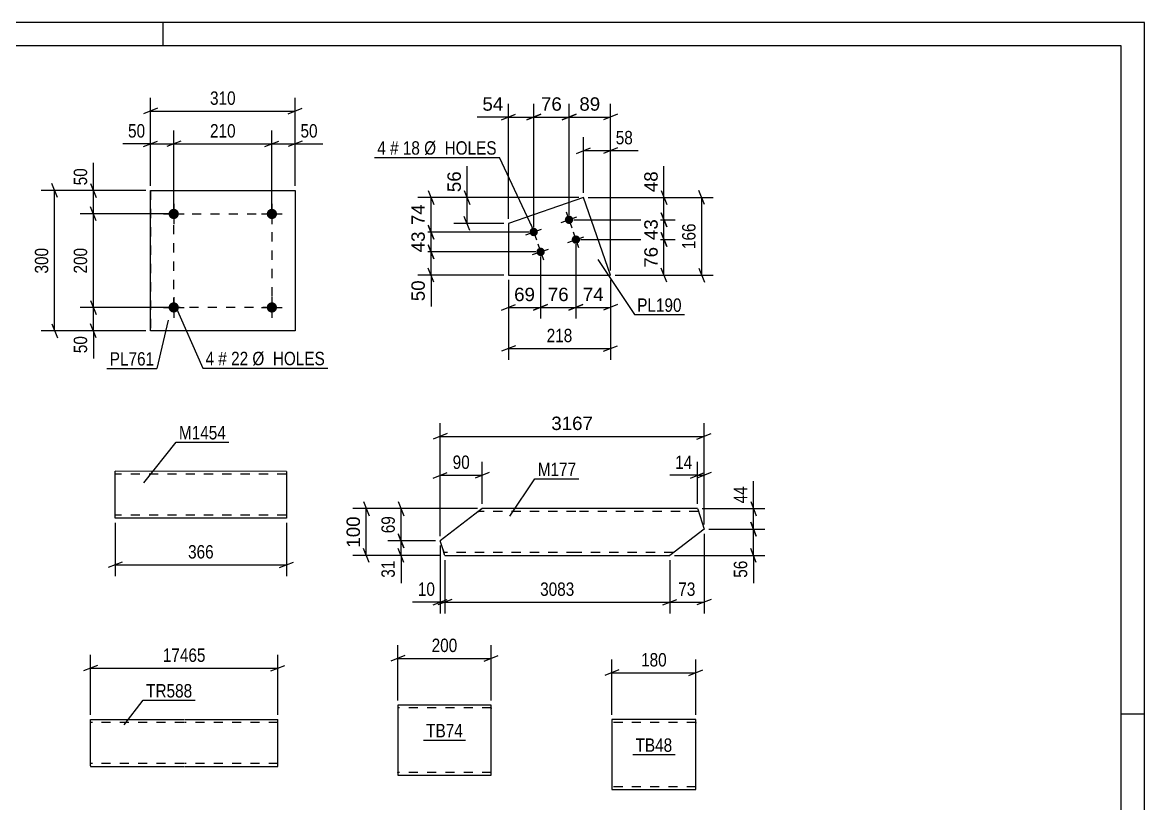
# Model space of a CAD drawing. Header units: millimetres. Extents: x 0 to 420, y 0 to 297.
# Drawn here: x 179.9 to 420, y 129.9 to 297 of the extents above; entities that cross this region are included whole.
import ezdxf

# ---------------------------------------------------------------- set-up
doc = ezdxf.new("R2010")
doc.units = ezdxf.units.MM
doc.linetypes.add('DXK_LINE_DOT2', pattern=[3.9198, 1.9599, -1.9599])
doc.styles.add('Arial', font='ARIAL.TTF', dxfattribs={"height": 0.2})
doc.styles.add('Arial Narrow', font='ARIALN.TTF', dxfattribs={"height": 0.2})

# ---------------------------------------------------------------- blocks, each defined once
blk = doc.blocks.new('Unknown-203761115-1115')
at = {"color": 5, "linetype": 'Continuous'}
for p, q in [((420, 297), (0, 297)), ((210, 292), (210, 297)), ((420, 0), (420, 297)), ((415, 292), (5, 292)), ((415, 5), (415, 292)), ((420, 149), (415, 149))]:
    blk.add_line(p, q, dxfattribs=at)
blk = doc.blocks.new('Part-203761115-2182 - 2166')
at = {"color": 2, "linetype": 'Continuous'}
for p, q in [((207.29, 231.03), (207.29, 261.03)), ((207.29, 261.03), (207.29, 261.03)), ((207.29, 261.03), (238.29, 261.03)), ((238.29, 261.03), (238.29, 231.03)), ((207.29, 231.03), (207.29, 231.03)), ((238.29, 231.03), (207.29, 231.03))]:
    blk.add_line(p, q, dxfattribs=at)
at = {"color": 7, "linetype": 'DXK_LINE_DOT2'}
for p, q in [((207.29, 261.03), (207.29, 231.03)), ((238.29, 261.03), (238.29, 261.03)), ((238.29, 261.03), (238.29, 231.03)), ((238.29, 231.03), (238.29, 231.03))]:
    blk.add_line(p, q, dxfattribs=at)
blk = doc.blocks.new('Bolt-203761115-2215 - 2166')
at = {"linetype": 'Continuous'}
for points in [[(213.39, 236.03), (213.36, 235.81), (213.29, 235.59), (213.18, 235.39), (213.02, 235.22), (212.84, 235.08), (212.63, 234.99), (212.4, 234.94), (212.17, 234.94), (211.95, 234.99), (211.74, 235.08), (211.55, 235.22), (211.4, 235.39), (211.28, 235.59), (211.21, 235.81), (211.19, 236.03), (211.21, 236.26), (211.28, 236.48), (211.4, 236.68), (211.55, 236.85), (211.74, 236.99), (211.95, 237.08), (212.17, 237.13), (212.4, 237.13), (212.63, 237.08), (212.84, 236.99), (213.02, 236.85), (213.18, 236.68), (213.29, 236.48), (213.36, 236.26)], [(234.39, 236.03), (234.36, 235.81), (234.29, 235.59), (234.18, 235.39), (234.02, 235.22), (233.84, 235.08), (233.63, 234.99), (233.4, 234.94), (233.17, 234.94), (232.95, 234.99), (232.74, 235.08), (232.55, 235.22), (232.4, 235.39), (232.28, 235.59), (232.21, 235.81), (232.19, 236.03), (232.21, 236.26), (232.28, 236.48), (232.4, 236.68), (232.55, 236.85), (232.74, 236.99), (232.95, 237.08), (233.17, 237.13), (233.4, 237.13), (233.63, 237.08), (233.84, 236.99), (234.02, 236.85), (234.18, 236.68), (234.29, 236.48), (234.36, 236.26)]]:
    blk.add_hatch(color=1, dxfattribs=at).paths.add_polyline_path(points)
at = {"color": 1, "linetype": 'Continuous'}
for p, q in [((212.29, 238.23), (212.29, 233.83)), ((233.29, 238.23), (233.29, 233.83)), ((210.09, 236.03), (214.49, 236.03)), ((231.09, 236.03), (235.49, 236.03))]:
    blk.add_line(p, q, dxfattribs=at)
blk = doc.blocks.new('Bolt-203761115-2220 - 2166')
at = {"linetype": 'Continuous'}
for points in [[(213.39, 256.03), (213.36, 255.81), (213.29, 255.59), (213.18, 255.39), (213.02, 255.22), (212.84, 255.08), (212.63, 254.99), (212.4, 254.94), (212.17, 254.94), (211.95, 254.99), (211.74, 255.08), (211.55, 255.22), (211.4, 255.39), (211.28, 255.59), (211.21, 255.81), (211.19, 256.03), (211.21, 256.26), (211.28, 256.48), (211.4, 256.68), (211.55, 256.85), (211.74, 256.99), (211.95, 257.08), (212.17, 257.13), (212.4, 257.13), (212.63, 257.08), (212.84, 256.99), (213.02, 256.85), (213.18, 256.68), (213.29, 256.48), (213.36, 256.26)], [(234.39, 256.03), (234.36, 255.81), (234.29, 255.59), (234.18, 255.39), (234.02, 255.22), (233.84, 255.08), (233.63, 254.99), (233.4, 254.94), (233.17, 254.94), (232.95, 254.99), (232.74, 255.08), (232.55, 255.22), (232.4, 255.39), (232.28, 255.59), (232.21, 255.81), (232.19, 256.03), (232.21, 256.26), (232.28, 256.48), (232.4, 256.68), (232.55, 256.85), (232.74, 256.99), (232.95, 257.08), (233.17, 257.13), (233.4, 257.13), (233.63, 257.08), (233.84, 256.99), (234.02, 256.85), (234.18, 256.68), (234.29, 256.48), (234.36, 256.26)]]:
    blk.add_hatch(color=1, dxfattribs=at).paths.add_polyline_path(points)
at = {"color": 1, "linetype": 'Continuous'}
for p, q in [((212.29, 258.23), (212.29, 253.83)), ((233.29, 258.23), (233.29, 253.83)), ((210.09, 256.03), (214.49, 256.03)), ((231.09, 256.03), (235.49, 256.03))]:
    blk.add_line(p, q, dxfattribs=at)
blk = doc.blocks.new('Part-203761115-2621 - 2607')
at = {"color": 2, "linetype": 'Continuous'}
for p, q in [((280.21, 150.97), (260.21, 150.97)), ((260.21, 150.97), (260.21, 136.06)), ((280.21, 137.17), (280.21, 150.97)), ((280.21, 135.97), (280.21, 137.17)), ((260.21, 136.06), (260.21, 135.97)), ((260.21, 135.97), (280.21, 135.97))]:
    blk.add_line(p, q, dxfattribs=at)
at = {"color": 7, "linetype": 'DXK_LINE_DOT2'}
for p, q in [((280.21, 150.37), (260.21, 150.37)), ((280.21, 150.32), (280.21, 150.37)), ((280.21, 150.37), (280.21, 150.32)), ((280.21, 150.23), (280.21, 150.32)), ((280.21, 150.32), (280.21, 150.23)), ((280.21, 136.61), (280.21, 136.94)), ((260.21, 136.57), (260.21, 136.61)), ((280.21, 136.57), (260.21, 136.57)), ((280.21, 136.57), (280.21, 136.61))]:
    blk.add_line(p, q, dxfattribs=at)
blk = doc.blocks.new('Part-203761115-2790 - 2775')
at = {"color": 2, "linetype": 'Continuous'}
for p, q in [((324.02, 147.88), (306.02, 147.88)), ((306.02, 147.88), (306.02, 132.97)), ((324.02, 134.08), (324.02, 147.88)), ((306.02, 132.97), (306.02, 132.88)), ((306.02, 132.88), (324.02, 132.88)), ((324.02, 132.88), (324.02, 134.08))]:
    blk.add_line(p, q, dxfattribs=at)
at = {"color": 7, "linetype": 'DXK_LINE_DOT2'}
for p, q in [((324.02, 147.28), (306.02, 147.28)), ((324.02, 147.23), (324.02, 147.28)), ((324.02, 147.28), (324.02, 147.23)), ((324.02, 147.14), (324.02, 147.23)), ((324.02, 147.23), (324.02, 147.14)), ((306.02, 133.48), (306.02, 133.52)), ((324.02, 133.48), (306.02, 133.48)), ((324.02, 133.52), (324.02, 133.85)), ((324.02, 133.48), (324.02, 133.52))]:
    blk.add_line(p, q, dxfattribs=at)
blk = doc.blocks.new('Part-203761115-2591 - 2575')
at = {"color": 2, "linetype": 'Continuous'}
for p, q in [((199.78, 190.98), (199.79, 200.98)), ((236.4, 200.97), (199.79, 200.98)), ((236.4, 200.97), (236.4, 190.97)), ((236.4, 190.97), (199.78, 190.98))]:
    blk.add_line(p, q, dxfattribs=at)
at = {"color": 7, "linetype": 'DXK_LINE_DOT2'}
for p, q in [((236.4, 200.37), (199.78, 200.38)), ((199.78, 191.62), (199.78, 191.72)), ((199.78, 191.62), (199.78, 191.72)), ((199.78, 191.58), (199.78, 191.62)), ((199.78, 191.58), (199.78, 191.62)), ((236.4, 191.57), (199.78, 191.58)), ((236.4, 191.57), (236.4, 191.61))]:
    blk.add_line(p, q, dxfattribs=at)
blk = doc.blocks.new('Part-203761115-2405 - 2386')
at = {"color": 2, "linetype": 'Continuous'}
for p, q in [((194.47, 137.96), (194.47, 147.87)), ((194.47, 147.87), (214.47, 147.87)), ((214.57, 147.87), (234.57, 147.87)), ((234.57, 137.87), (234.57, 147.87)), ((194.47, 137.96), (194.47, 137.87)), ((194.47, 137.87), (214.47, 137.87)), ((214.57, 137.87), (234.57, 137.87))]:
    blk.add_line(p, q, dxfattribs=at)
at = {"color": 7, "linetype": 'DXK_LINE_DOT2'}
for p, q in [((214.47, 147.27), (194.47, 147.27)), ((234.57, 147.27), (214.57, 147.27)), ((194.47, 138.47), (194.47, 138.51)), ((214.47, 138.47), (194.47, 138.47)), ((234.57, 138.47), (214.57, 138.47)), ((234.57, 138.47), (234.57, 138.51))]:
    blk.add_line(p, q, dxfattribs=at)
blk = doc.blocks.new('Bolt-203761115-1253 - 1202')
at = {"linetype": 'Continuous'}
for points in [[(297.71, 255.09, -1), (296.01, 254.5, -1)], [(290.15, 252.47, -1), (288.45, 251.88, -1)], [(299.18, 250.84, -1), (297.48, 250.25, -1)], [(291.63, 248.22, -1), (289.93, 247.63, -1)]]:
    blk.add_hatch(color=1, dxfattribs=at).paths.add_polyline_path(points)
at = {"color": 1, "linetype": 'Continuous'}
for p, q in [((295.16, 254.21), (298.56, 255.39)), ((296.27, 256.5), (297.45, 253.09)), ((287.6, 251.58), (291, 252.76)), ((288.71, 253.87), (289.89, 250.47)), ((297.74, 252.24), (298.92, 248.84)), ((296.63, 249.95), (300.03, 251.13)), ((289.08, 247.33), (292.48, 248.51)), ((290.19, 249.62), (291.37, 246.22))]:
    blk.add_line(p, q, dxfattribs=at)
blk = doc.blocks.new('Part-203761115-1220 - 1202')
at = {"color": 2, "linetype": 'Continuous'}
for p, q in [((299.96, 259.58), (283.9, 254.01)), ((305.73, 242.94), (299.96, 259.58)), ((283.9, 254.01), (283.9, 242.94)), ((283.9, 242.94), (305.73, 242.94))]:
    blk.add_line(p, q, dxfattribs=at)
blk = doc.blocks.new('Part-203761115-3540 - 3524')
at = {"color": 2, "linetype": 'Continuous'}
for p, q in [((278.3, 192.99), (276.72, 191.79)), ((298.3, 192.99), (278.3, 192.99)), ((324.37, 192.99), (298.4, 192.99)), ((324.37, 192.99), (324.39, 192.9)), ((324.39, 192.9), (325.74, 188.59)), ((276.72, 191.79), (269.3, 186.13)), ((325.74, 188.59), (318.4, 182.99)), ((269.91, 184.19), (269.3, 186.13)), ((270.25, 183.08), (269.91, 184.19)), ((270.28, 182.99), (270.25, 183.08)), ((270.28, 182.99), (298.3, 182.99)), ((298.4, 182.99), (318.4, 182.99))]:
    blk.add_line(p, q, dxfattribs=at)
at = {"color": 7, "linetype": 'DXK_LINE_DOT2'}
for p, q in [((278.3, 192.99), (277.32, 192.25)), ((298.3, 192.39), (277.51, 192.39)), ((324.55, 192.39), (298.4, 192.39)), ((269.91, 184.19), (270.17, 183.34)), ((298.3, 183.59), (270.09, 183.59)), ((319.18, 183.59), (298.4, 183.59))]:
    blk.add_line(p, q, dxfattribs=at)
blk = doc.blocks.new('Rectangle-203761115-2329 - 2166')
at = {"color": 1, "linetype": 'DXK_LINE_DOT2'}
blk.add_lwpolyline([(212.29, 256.03), (233.29, 256.03), (233.29, 236.03), (212.29, 236.03), (212.29, 256.03)], close=True, dxfattribs=at)
blk = doc.blocks.new('StraightDimension-203761115-2222 - 2166')
at = {"color": 7, "linetype": 'Continuous'}
for p, q in [((208.79, 278.63), (205.79, 277.43)), ((207.29, 262.03), (207.29, 280.88)), ((236.79, 277.43), (239.79, 278.63)), ((238.29, 262.03), (238.29, 280.88)), ((207.29, 278.03), (238.29, 278.03))]:
    blk.add_line(p, q, dxfattribs=at)
at = {"color": 0}
blk.add_wipeout([(226.13, 278.78), (226.13, 282.98), (219.45, 282.98), (219.45, 278.78)], dxfattribs=at)
at = {"color": 3, "style": 'Arial Narrow'}
blk.add_text('310', height=2.863, dxfattribs=at).set_placement((220.05, 279.38))
blk = doc.blocks.new('StraightDimension-203761115-2246 - 2166')
at = {"color": 7, "linetype": 'Continuous'}
for p, q in [((212.29, 257.03), (212.29, 273.88)), ((233.29, 257.03), (233.29, 273.88)), ((213.79, 271.63), (210.79, 270.43)), ((231.79, 270.43), (234.79, 271.63)), ((212.29, 271.03), (233.29, 271.03))]:
    blk.add_line(p, q, dxfattribs=at)
at = {"color": 0}
blk.add_wipeout([(226.13, 271.78), (226.13, 275.98), (219.45, 275.98), (219.45, 271.78)], dxfattribs=at)
at = {"color": 3, "style": 'Arial Narrow'}
blk.add_text('210', height=2.863, dxfattribs=at).set_placement((220.05, 272.38))
blk = doc.blocks.new('StraightDimension-203761115-2233 - 2166')
at = {"color": 7, "linetype": 'Continuous'}
for p, q in [((207.29, 262.03), (207.29, 273.88)), ((212.29, 257.03), (212.29, 273.88)), ((205.79, 270.43), (208.79, 271.63)), ((213.79, 271.63), (210.79, 270.43)), ((207.29, 271.03), (212.29, 271.03))]:
    blk.add_line(p, q, dxfattribs=at)
at = {"color": 0}
blk.add_wipeout([(206.76, 271.78), (206.76, 275.98), (201.91, 275.98), (201.91, 271.78)], dxfattribs=at)
at = {"color": 7, "linetype": 'Continuous'}
blk.add_line((207.29, 271.03), (201.38, 271.03), dxfattribs=at)
blk.add_line((207.29, 271.03), (201.38, 271.03), dxfattribs=at)
at = {"color": 3, "style": 'Arial Narrow'}
blk.add_text('50', height=2.863, dxfattribs=at).set_placement((202.51, 272.38))
blk = doc.blocks.new('StraightDimension-203761115-2262 - 2166')
at = {"color": 7, "linetype": 'Continuous'}
for p, q in [((233.29, 257.03), (233.29, 273.88)), ((238.29, 262.03), (238.29, 273.88)), ((231.79, 270.43), (234.79, 271.63)), ((239.79, 271.63), (236.79, 270.43)), ((233.29, 271.03), (238.29, 271.03))]:
    blk.add_line(p, q, dxfattribs=at)
at = {"color": 0}
blk.add_wipeout([(243.67, 271.78), (243.67, 275.98), (238.81, 275.98), (238.81, 271.78)], dxfattribs=at)
at = {"color": 7, "linetype": 'Continuous'}
blk.add_line((238.29, 271.03), (244.2, 271.03), dxfattribs=at)
blk.add_line((238.29, 271.03), (244.2, 271.03), dxfattribs=at)
at = {"color": 3, "style": 'Arial Narrow'}
blk.add_text('50', height=2.863, dxfattribs=at).set_placement((239.41, 272.38))
blk = doc.blocks.new('StraightDimension-203761115-2276 - 2166')
at = {"color": 7, "linetype": 'Continuous'}
for p, q in [((187.39, 259.53), (186.19, 262.53)), ((206.29, 261.03), (183.94, 261.03)), ((186.79, 231.03), (186.79, 261.03)), ((206.29, 231.03), (183.94, 231.03)), ((186.19, 232.53), (187.39, 229.53))]:
    blk.add_line(p, q, dxfattribs=at)
at = {"color": 0}
blk.add_wipeout([(186.04, 249.37), (181.84, 249.37), (181.84, 242.69), (186.04, 242.69)], dxfattribs=at)
at = {"color": 3, "style": 'Arial Narrow'}
blk.add_text('300', height=2.863, rotation=90.0002, dxfattribs=at).set_placement((185.44, 243.29))
blk = doc.blocks.new('StraightDimension-203761115-2287 - 2166')
at = {"color": 7, "linetype": 'Continuous'}
for p, q in [((194.5, 262.53), (195.7, 259.53)), ((206.29, 261.03), (192.25, 261.03)), ((195.1, 256.03), (195.1, 261.03)), ((195.7, 254.53), (194.5, 257.53)), ((211.29, 256.03), (192.25, 256.03))]:
    blk.add_line(p, q, dxfattribs=at)
at = {"color": 0}
blk.add_wipeout([(194.35, 266.41), (190.15, 266.41), (190.15, 261.56), (194.35, 261.56)], dxfattribs=at)
at = {"color": 7, "linetype": 'Continuous'}
blk.add_line((195.1, 261.03), (195.1, 266.94), dxfattribs=at)
blk.add_line((195.1, 261.03), (195.1, 266.94), dxfattribs=at)
at = {"color": 3, "style": 'Arial Narrow'}
blk.add_text('50', height=2.863, rotation=90.0002, dxfattribs=at).set_placement((193.75, 262.16))
blk = doc.blocks.new('StraightDimension-203761115-2300 - 2166')
at = {"color": 7, "linetype": 'Continuous'}
for p, q in [((195.7, 254.53), (194.5, 257.53)), ((211.29, 256.03), (192.25, 256.03)), ((195.1, 236.03), (195.1, 256.03)), ((211.29, 236.03), (192.25, 236.03)), ((194.5, 237.53), (195.7, 234.53))]:
    blk.add_line(p, q, dxfattribs=at)
at = {"color": 0}
blk.add_wipeout([(194.35, 249.38), (190.15, 249.38), (190.15, 242.69), (194.35, 242.69)], dxfattribs=at)
at = {"color": 3, "style": 'Arial Narrow'}
blk.add_text('200', height=2.863, rotation=90.0002, dxfattribs=at).set_placement((193.75, 243.29))
blk = doc.blocks.new('StraightDimension-203761115-2316 - 2166')
at = {"color": 7, "linetype": 'Continuous'}
for p, q in [((211.29, 236.03), (192.25, 236.03)), ((194.5, 237.53), (195.7, 234.53)), ((195.1, 231.03), (195.1, 236.03)), ((206.29, 231.03), (192.25, 231.03)), ((195.7, 229.53), (194.5, 232.53))]:
    blk.add_line(p, q, dxfattribs=at)
at = {"color": 0}
blk.add_wipeout([(194.35, 230.51), (190.15, 230.51), (190.15, 225.65), (194.35, 225.65)], dxfattribs=at)
at = {"color": 7, "linetype": 'Continuous'}
blk.add_line((195.1, 231.03), (195.1, 225.13), dxfattribs=at)
blk.add_line((195.1, 231.03), (195.1, 225.13), dxfattribs=at)
at = {"color": 3, "style": 'Arial Narrow'}
blk.add_text('50', height=2.863, rotation=90.0002, dxfattribs=at).set_placement((193.75, 226.25))
blk = doc.blocks.new('StraightDimension-203761115-2624 - 2607')
at = {"color": 7, "linetype": 'Continuous'}
for p, q in [((260.21, 151.97), (260.21, 163.82)), ((280.21, 151.97), (280.21, 163.82)), ((261.71, 161.57), (258.71, 160.37)), ((260.21, 160.97), (280.21, 160.97)), ((278.71, 160.37), (281.71, 161.57))]:
    blk.add_line(p, q, dxfattribs=at)
at = {"color": 0}
blk.add_wipeout([(273.56, 161.72), (273.56, 165.92), (266.87, 165.92), (266.87, 161.72)], dxfattribs=at)
at = {"color": 3, "style": 'Arial Narrow'}
blk.add_text('200', height=2.863, dxfattribs=at).set_placement((267.47, 162.32))
blk = doc.blocks.new('StraightDimension-203761115-2792 - 2775')
at = {"color": 7, "linetype": 'Continuous'}
for p, q in [((307.52, 158.48), (304.52, 157.28)), ((306.02, 148.88), (306.02, 160.73)), ((322.52, 157.28), (325.52, 158.48)), ((324.02, 148.88), (324.02, 160.73)), ((306.02, 157.88), (324.02, 157.88))]:
    blk.add_line(p, q, dxfattribs=at)
at = {"color": 0}
blk.add_wipeout([(318.36, 158.63), (318.36, 162.83), (311.68, 162.83), (311.68, 158.63)], dxfattribs=at)
at = {"color": 3, "style": 'Arial Narrow'}
blk.add_text('180', height=2.863, dxfattribs=at).set_placement((312.28, 159.23))
blk = doc.blocks.new('StraightDimension-203761115-2593 - 2575')
at = {"color": 7, "linetype": 'Continuous'}
for p, q in [((199.78, 189.98), (199.78, 178.58)), ((236.4, 189.97), (236.4, 178.58)), ((201.28, 181.58), (198.28, 180.38)), ((199.78, 180.98), (236.4, 180.98)), ((234.9, 180.38), (237.9, 181.58))]:
    blk.add_line(p, q, dxfattribs=at)
at = {"color": 0}
blk.add_wipeout([(221.43, 181.73), (221.43, 185.93), (214.75, 185.93), (214.75, 181.73)], dxfattribs=at)
at = {"color": 3, "style": 'Arial Narrow'}
blk.add_text('366', height=2.863, dxfattribs=at).set_placement((215.35, 182.33))
blk = doc.blocks.new('StraightDimension-203761115-2411 - 2386')
at = {"color": 7, "linetype": 'Continuous'}
for p, q in [((194.47, 148.87), (194.47, 161.72)), ((234.57, 148.87), (234.57, 161.72)), ((195.97, 159.47), (192.97, 158.27)), ((194.47, 158.87), (234.57, 158.87)), ((233.07, 158.27), (236.07, 159.47))]:
    blk.add_line(p, q, dxfattribs=at)
at = {"color": 0}
blk.add_wipeout([(219.69, 159.62), (219.69, 163.82), (209.35, 163.82), (209.35, 159.62)], dxfattribs=at)
at = {"color": 3, "style": 'Arial Narrow'}
blk.add_text('17465', height=2.863, dxfattribs=at).set_placement((209.95, 160.22))
blk = doc.blocks.new('StraightDimension-203761115-1334 - 1202')
at = {"color": 7, "linetype": 'Continuous'}
for p, q in [((289.3, 253.17), (289.3, 279.62)), ((296.86, 255.8), (296.86, 279.62)), ((287.8, 276.17), (290.8, 277.37)), ((289.3, 276.77), (296.86, 276.77)), ((298.36, 277.37), (295.36, 276.17))]:
    blk.add_line(p, q, dxfattribs=at)
at = {"color": 0}
blk.add_wipeout([(295.9, 277.52), (295.9, 281.72), (290.26, 281.72), (290.26, 277.52)], dxfattribs=at)
at = {"color": 3, "style": 'Arial'}
blk.add_text('76', height=2.865, dxfattribs=at).set_placement((290.86, 278.12))
blk = doc.blocks.new('StraightDimension-203761115-1277 - 1202')
at = {"color": 7, "linetype": 'Continuous'}
for p, q in [((298.96, 259.58), (272.21, 259.58)), ((274.46, 261.08), (275.66, 258.08)), ((275.06, 254.01), (275.06, 259.58)), ((275.66, 252.51), (274.46, 255.51)), ((282.9, 254.01), (272.21, 254.01))]:
    blk.add_line(p, q, dxfattribs=at)
at = {"color": 0}
blk.add_wipeout([(274.31, 265.75), (270.11, 265.75), (270.11, 260.1), (274.31, 260.1)], dxfattribs=at)
at = {"color": 7, "linetype": 'Continuous'}
blk.add_line((275.06, 259.58), (275.06, 266.27), dxfattribs=at)
blk.add_line((275.06, 259.58), (275.06, 266.27), dxfattribs=at)
at = {"color": 3, "style": 'Arial'}
blk.add_text('56', height=2.865, rotation=90.0002, dxfattribs=at).set_placement((273.71, 260.7))
blk = doc.blocks.new('StraightDimension-203761115-1288 - 1202')
at = {"color": 7, "linetype": 'Continuous'}
for p, q in [((300.96, 259.58), (327.67, 259.58)), ((325.87, 258.08), (324.67, 261.08)), ((325.27, 242.94), (325.27, 259.58)), ((306.73, 242.94), (327.67, 242.94)), ((324.67, 244.44), (325.87, 241.44))]:
    blk.add_line(p, q, dxfattribs=at)
at = {"color": 0}
blk.add_wipeout([(324.52, 254.6), (320.32, 254.6), (320.32, 247.92), (324.52, 247.92)], dxfattribs=at)
at = {"color": 3, "style": 'Arial Narrow'}
blk.add_text('166', height=2.863, rotation=90.0002, dxfattribs=at).set_placement((323.92, 248.52))
blk = doc.blocks.new('StraightDimension-203761115-1392 - 1202')
at = {"color": 7, "linetype": 'Continuous'}
for p, q in [((299.33, 250.54), (319.58, 250.54)), ((316.58, 252.04), (317.78, 249.04)), ((317.18, 242.94), (317.18, 250.54)), ((306.73, 242.94), (319.58, 242.94)), ((317.78, 241.44), (316.58, 244.44))]:
    blk.add_line(p, q, dxfattribs=at)
at = {"color": 0}
blk.add_wipeout([(316.43, 249.57), (312.23, 249.57), (312.23, 243.92), (316.43, 243.92)], dxfattribs=at)
at = {"color": 3, "style": 'Arial'}
blk.add_text('76', height=2.865, rotation=90.0002, dxfattribs=at).set_placement((315.83, 244.52))
blk = doc.blocks.new('StraightDimension-203761115-1272 - 1202')
at = {"color": 7, "linetype": 'Continuous'}
for p, q in [((283.9, 241.94), (283.9, 224.85)), ((305.73, 241.94), (305.73, 224.85)), ((285.4, 227.85), (282.4, 226.65)), ((283.9, 227.25), (305.73, 227.25)), ((304.23, 226.65), (307.23, 227.85))]:
    blk.add_line(p, q, dxfattribs=at)
at = {"color": 0}
blk.add_wipeout([(298.16, 228), (298.16, 232.2), (291.48, 232.2), (291.48, 228)], dxfattribs=at)
at = {"color": 3, "style": 'Arial Narrow'}
blk.add_text('218', height=2.863, dxfattribs=at).set_placement((292.08, 228.6))
blk = doc.blocks.new('StraightDimension-203761115-1256 - 1202')
at = {"color": 7, "linetype": 'Continuous'}
for p, q in [((299.96, 260.58), (299.96, 272.43)), ((305.73, 243.94), (305.73, 272.43)), ((298.46, 268.98), (301.46, 270.18)), ((299.96, 269.58), (305.73, 269.58)), ((307.23, 270.18), (304.23, 268.98))]:
    blk.add_line(p, q, dxfattribs=at)
at = {"color": 0}
blk.add_wipeout([(311.12, 270.33), (311.12, 274.53), (306.26, 274.53), (306.26, 270.33)], dxfattribs=at)
at = {"color": 7, "linetype": 'Continuous'}
blk.add_line((305.73, 269.58), (311.64, 269.58), dxfattribs=at)
blk.add_line((305.73, 269.58), (311.64, 269.58), dxfattribs=at)
at = {"color": 3, "style": 'Arial Narrow'}
blk.add_text('58', height=2.863, dxfattribs=at).set_placement((306.86, 270.93))
blk = doc.blocks.new('StraightDimension-203761115-1295 - 1202')
at = {"color": 7, "linetype": 'Continuous'}
for p, q in [((298.96, 259.58), (264.5, 259.58)), ((266.75, 261.08), (267.95, 258.08)), ((267.35, 252.17), (267.35, 259.58)), ((288.3, 252.17), (264.5, 252.17)), ((267.95, 250.67), (266.75, 253.67))]:
    blk.add_line(p, q, dxfattribs=at)
at = {"color": 0}
blk.add_wipeout([(266.6, 258.7), (262.4, 258.7), (262.4, 253.05), (266.6, 253.05)], dxfattribs=at)
at = {"color": 3, "style": 'Arial'}
blk.add_text('74', height=2.865, rotation=90.0002, dxfattribs=at).set_placement((266, 253.65))
blk = doc.blocks.new('StraightDimension-203761115-1309 - 1202')
at = {"color": 7, "linetype": 'Continuous'}
for p, q in [((289.78, 247.92), (264.5, 247.92)), ((266.75, 249.42), (267.95, 246.42)), ((267.35, 242.94), (267.35, 247.92)), ((282.9, 242.94), (264.5, 242.94)), ((267.95, 241.44), (266.75, 244.44))]:
    blk.add_line(p, q, dxfattribs=at)
at = {"color": 0}
blk.add_wipeout([(266.6, 242.42), (262.4, 242.42), (262.4, 236.77), (266.6, 236.77)], dxfattribs=at)
at = {"color": 7, "linetype": 'Continuous'}
blk.add_line((267.35, 242.94), (267.35, 236.24), dxfattribs=at)
blk.add_line((267.35, 242.94), (267.35, 236.24), dxfattribs=at)
at = {"color": 3, "style": 'Arial'}
blk.add_text('50', height=2.865, rotation=90.0002, dxfattribs=at).set_placement((266, 237.37))
blk = doc.blocks.new('StraightDimension-203761115-1316 - 1202')
at = {"color": 7, "linetype": 'Continuous'}
for p, q in [((288.3, 252.17), (264.5, 252.17)), ((266.75, 253.67), (267.95, 250.67)), ((267.35, 247.92), (267.35, 252.17)), ((289.78, 247.92), (264.5, 247.92)), ((267.95, 246.42), (266.75, 249.42))]:
    blk.add_line(p, q, dxfattribs=at)
at = {"color": 0}
blk.add_wipeout([(266.6, 252.87), (262.4, 252.87), (262.4, 247.22), (266.6, 247.22)], dxfattribs=at)
at = {"color": 3, "style": 'Arial'}
blk.add_text('43', height=2.865, rotation=90.0002, dxfattribs=at).set_placement((266, 247.82))
blk = doc.blocks.new('StraightDimension-203761115-1325 - 1202')
at = {"color": 7, "linetype": 'Continuous'}
for p, q in [((296.86, 255.8), (296.86, 279.62)), ((305.73, 243.94), (305.73, 279.62)), ((295.36, 276.17), (298.36, 277.37)), ((296.86, 276.77), (305.73, 276.77)), ((307.23, 277.37), (304.23, 276.17))]:
    blk.add_line(p, q, dxfattribs=at)
at = {"color": 0}
blk.add_wipeout([(304.12, 277.52), (304.12, 281.72), (298.47, 281.72), (298.47, 277.52)], dxfattribs=at)
at = {"color": 3, "style": 'Arial'}
blk.add_text('89', height=2.865, dxfattribs=at).set_placement((299.07, 278.12))
blk = doc.blocks.new('StraightDimension-203761115-1344 - 1202')
at = {"color": 7, "linetype": 'Continuous'}
for p, q in [((283.9, 255.01), (283.9, 279.62)), ((289.3, 253.17), (289.3, 279.62)), ((282.4, 276.17), (285.4, 277.37)), ((283.9, 276.77), (289.3, 276.77)), ((290.8, 277.37), (287.8, 276.17))]:
    blk.add_line(p, q, dxfattribs=at)
at = {"color": 0}
blk.add_wipeout([(283.38, 277.52), (283.38, 281.72), (277.73, 281.72), (277.73, 277.52)], dxfattribs=at)
at = {"color": 7, "linetype": 'Continuous'}
blk.add_line((283.9, 276.77), (277.21, 276.77), dxfattribs=at)
blk.add_line((283.9, 276.77), (277.21, 276.77), dxfattribs=at)
at = {"color": 3, "style": 'Arial'}
blk.add_text('54', height=2.865, dxfattribs=at).set_placement((278.33, 278.12))
blk = doc.blocks.new('StraightDimension-203761115-1355 - 1202')
at = {"color": 7, "linetype": 'Continuous'}
for p, q in [((298.33, 249.54), (298.33, 233.64)), ((305.73, 241.94), (305.73, 233.64)), ((296.83, 235.44), (299.83, 236.64)), ((298.33, 236.04), (305.73, 236.04)), ((307.23, 236.64), (304.23, 235.44))]:
    blk.add_line(p, q, dxfattribs=at)
at = {"color": 0}
blk.add_wipeout([(304.86, 236.79), (304.86, 240.99), (299.21, 240.99), (299.21, 236.79)], dxfattribs=at)
at = {"color": 3, "style": 'Arial'}
blk.add_text('74', height=2.865, dxfattribs=at).set_placement((299.81, 237.39))
blk = doc.blocks.new('StraightDimension-203761115-1361 - 1202')
at = {"color": 7, "linetype": 'Continuous'}
for p, q in [((298.33, 249.54), (298.33, 233.64)), ((290.78, 246.92), (290.78, 233.64)), ((289.28, 235.44), (292.28, 236.64)), ((290.78, 236.04), (298.33, 236.04)), ((299.83, 236.64), (296.83, 235.44))]:
    blk.add_line(p, q, dxfattribs=at)
at = {"color": 0}
blk.add_wipeout([(297.38, 236.79), (297.38, 240.99), (291.73, 240.99), (291.73, 236.79)], dxfattribs=at)
at = {"color": 3, "style": 'Arial'}
blk.add_text('76', height=2.865, dxfattribs=at).set_placement((292.33, 237.39))
blk = doc.blocks.new('StraightDimension-203761115-1369 - 1202')
at = {"color": 7, "linetype": 'Continuous'}
for p, q in [((290.78, 246.92), (290.78, 233.64)), ((283.9, 241.94), (283.9, 233.64)), ((282.4, 235.44), (285.4, 236.64)), ((283.9, 236.04), (290.78, 236.04)), ((292.28, 236.64), (289.28, 235.44))]:
    blk.add_line(p, q, dxfattribs=at)
at = {"color": 0}
blk.add_wipeout([(290.16, 236.79), (290.16, 240.99), (284.52, 240.99), (284.52, 236.79)], dxfattribs=at)
at = {"color": 3, "style": 'Arial'}
blk.add_text('69', height=2.865, dxfattribs=at).set_placement((285.12, 237.39))
blk = doc.blocks.new('StraightDimension-203761115-1376 - 1202')
at = {"color": 7, "linetype": 'Continuous'}
for p, q in [((300.96, 259.58), (319.58, 259.58)), ((316.58, 261.08), (317.78, 258.08)), ((317.18, 254.8), (317.18, 259.58)), ((297.86, 254.8), (319.58, 254.8)), ((317.78, 253.3), (316.58, 256.3))]:
    blk.add_line(p, q, dxfattribs=at)
at = {"color": 0}
blk.add_wipeout([(316.43, 265.75), (312.23, 265.75), (312.23, 260.1), (316.43, 260.1)], dxfattribs=at)
at = {"color": 7, "linetype": 'Continuous'}
blk.add_line((317.18, 259.58), (317.18, 266.27), dxfattribs=at)
blk.add_line((317.18, 259.58), (317.18, 266.27), dxfattribs=at)
at = {"color": 3, "style": 'Arial'}
blk.add_text('48', height=2.865, rotation=90.0002, dxfattribs=at).set_placement((315.83, 260.7))
blk = doc.blocks.new('StraightDimension-203761115-1384 - 1202')
at = {"color": 7, "linetype": 'Continuous'}
for p, q in [((297.86, 254.8), (319.58, 254.8)), ((316.58, 256.3), (317.78, 253.3)), ((317.18, 250.54), (317.18, 254.8)), ((299.33, 250.54), (319.58, 250.54)), ((317.78, 249.04), (316.58, 252.04))]:
    blk.add_line(p, q, dxfattribs=at)
at = {"color": 0}
blk.add_wipeout([(316.43, 255.49), (312.23, 255.49), (312.23, 249.85), (316.43, 249.85)], dxfattribs=at)
at = {"color": 3, "style": 'Arial'}
blk.add_text('43', height=2.865, rotation=90.0002, dxfattribs=at).set_placement((315.83, 250.45))
blk = doc.blocks.new('StraightDimension-203761115-3594 - 3524')
at = {"color": 7, "linetype": 'Continuous'}
for p, q in [((335.73, 190.09), (336.93, 187.09)), ((326.74, 188.59), (338.73, 188.59)), ((336.33, 182.99), (336.33, 188.59)), ((319.4, 182.99), (338.73, 182.99)), ((336.93, 181.49), (335.73, 184.49))]:
    blk.add_line(p, q, dxfattribs=at)
at = {"color": 0}
blk.add_wipeout([(335.58, 182.46), (331.38, 182.46), (331.38, 177.61), (335.58, 177.61)], dxfattribs=at)
at = {"color": 7, "linetype": 'Continuous'}
blk.add_line((336.33, 182.99), (336.33, 177.08), dxfattribs=at)
blk.add_line((336.33, 182.99), (336.33, 177.08), dxfattribs=at)
at = {"color": 3, "style": 'Arial Narrow'}
blk.add_text('56', height=2.863, rotation=90.0002, dxfattribs=at).set_placement((334.98, 178.21))
blk = doc.blocks.new('StraightDimension-203761115-3583 - 3524')
at = {"color": 7, "linetype": 'Continuous'}
for p, q in [((269.3, 187.13), (269.3, 211.31)), ((325.74, 189.59), (325.74, 211.31)), ((270.8, 209.06), (267.8, 207.86)), ((324.24, 207.86), (327.24, 209.06)), ((269.3, 208.46), (325.74, 208.46))]:
    blk.add_line(p, q, dxfattribs=at)
at = {"color": 0}
blk.add_wipeout([(302.57, 209.21), (302.57, 213.41), (292.47, 213.41), (292.47, 209.21)], dxfattribs=at)
at = {"color": 3, "style": 'Arial'}
blk.add_text('3167', height=2.865, dxfattribs=at).set_placement((293.07, 209.81))
blk = doc.blocks.new('StraightDimension-203761115-3543 - 3524')
at = {"color": 7, "linetype": 'Continuous'}
for p, q in [((269.3, 187.13), (269.3, 202.99)), ((278.3, 193.99), (278.3, 202.99)), ((267.8, 199.54), (270.8, 200.74)), ((269.3, 200.14), (278.3, 200.14)), ((279.8, 200.74), (276.8, 199.54))]:
    blk.add_line(p, q, dxfattribs=at)
at = {"color": 0}
blk.add_wipeout([(276.23, 200.89), (276.23, 205.09), (271.37, 205.09), (271.37, 200.89)], dxfattribs=at)
at = {"color": 3, "style": 'Arial Narrow'}
blk.add_text('90', height=2.863, dxfattribs=at).set_placement((271.97, 201.49))
blk = doc.blocks.new('StraightDimension-203761115-3640 - 3524')
at = {"color": 7, "linetype": 'Continuous'}
for p, q in [((270.28, 181.99), (270.28, 170.59)), ((318.4, 181.99), (318.4, 170.59)), ((271.78, 173.59), (268.78, 172.39)), ((270.28, 172.99), (318.4, 172.99)), ((316.9, 172.39), (319.9, 173.59))]:
    blk.add_line(p, q, dxfattribs=at)
at = {"color": 0}
blk.add_wipeout([(298.59, 173.74), (298.59, 177.94), (290.08, 177.94), (290.08, 173.74)], dxfattribs=at)
at = {"color": 3, "style": 'Arial Narrow'}
blk.add_text('3083', height=2.863, dxfattribs=at).set_placement((290.68, 174.34))
blk = doc.blocks.new('StraightDimension-203761115-3569 - 3524')
at = {"color": 7, "linetype": 'Continuous'}
for p, q in [((324.37, 193.99), (324.37, 202.99)), ((325.74, 189.59), (325.74, 202.99)), ((322.87, 199.54), (325.87, 200.74)), ((327.24, 200.74), (324.24, 199.54)), ((324.37, 200.14), (325.74, 200.14))]:
    blk.add_line(p, q, dxfattribs=at)
at = {"color": 0}
blk.add_wipeout([(323.84, 200.89), (323.84, 205.09), (318.98, 205.09), (318.98, 200.89)], dxfattribs=at)
at = {"color": 7, "linetype": 'Continuous'}
blk.add_line((324.37, 200.14), (318.46, 200.14), dxfattribs=at)
blk.add_line((324.37, 200.14), (318.46, 200.14), dxfattribs=at)
at = {"color": 3, "style": 'Arial Narrow'}
blk.add_text('14', height=2.863, dxfattribs=at).set_placement((319.58, 201.49))
blk = doc.blocks.new('StraightDimension-203761115-3619 - 3524')
at = {"color": 7, "linetype": 'Continuous'}
for p, q in [((335.73, 194.49), (336.93, 191.49)), ((325.37, 192.99), (338.73, 192.99)), ((336.33, 188.59), (336.33, 192.99)), ((336.93, 187.09), (335.73, 190.09)), ((326.74, 188.59), (338.73, 188.59))]:
    blk.add_line(p, q, dxfattribs=at)
at = {"color": 0}
blk.add_wipeout([(335.58, 198.37), (331.38, 198.37), (331.38, 193.51), (335.58, 193.51)], dxfattribs=at)
at = {"color": 7, "linetype": 'Continuous'}
blk.add_line((336.33, 192.99), (336.33, 198.9), dxfattribs=at)
blk.add_line((336.33, 192.99), (336.33, 198.9), dxfattribs=at)
at = {"color": 3, "style": 'Arial Narrow'}
blk.add_text('44', height=2.863, rotation=90.0002, dxfattribs=at).set_placement((334.98, 194.11))
blk = doc.blocks.new('StraightDimension-203761115-3660 - 3524')
at = {"color": 7, "linetype": 'Continuous'}
for p, q in [((269.3, 185.13), (269.3, 170.59)), ((270.28, 181.99), (270.28, 170.59)), ((267.8, 172.39), (270.8, 173.59)), ((271.78, 173.59), (268.78, 172.39)), ((269.3, 172.99), (270.28, 172.99))]:
    blk.add_line(p, q, dxfattribs=at)
at = {"color": 0}
blk.add_wipeout([(268.78, 173.74), (268.78, 177.94), (263.92, 177.94), (263.92, 173.74)], dxfattribs=at)
at = {"color": 7, "linetype": 'Continuous'}
blk.add_line((269.3, 172.99), (263.4, 172.99), dxfattribs=at)
blk.add_line((269.3, 172.99), (263.4, 172.99), dxfattribs=at)
at = {"color": 3, "style": 'Arial Narrow'}
blk.add_text('10', height=2.863, dxfattribs=at).set_placement((264.52, 174.34))
blk = doc.blocks.new('StraightDimension-203761115-3673 - 3524')
at = {"color": 7, "linetype": 'Continuous'}
for p, q in [((325.74, 187.59), (325.74, 170.59)), ((318.4, 181.99), (318.4, 170.59)), ((316.9, 172.39), (319.9, 173.59)), ((318.4, 172.99), (325.74, 172.99)), ((327.24, 173.59), (324.24, 172.39))]:
    blk.add_line(p, q, dxfattribs=at)
at = {"color": 0}
blk.add_wipeout([(324.49, 173.74), (324.49, 177.94), (319.64, 177.94), (319.64, 173.74)], dxfattribs=at)
at = {"color": 3, "style": 'Arial Narrow'}
blk.add_text('73', height=2.863, dxfattribs=at).set_placement((320.24, 174.34))
blk = doc.blocks.new('StraightDimension-203761115-3691 - 3524')
at = {"color": 7, "linetype": 'Continuous'}
for p, q in [((252.88, 194.49), (254.08, 191.49)), ((277.3, 192.99), (250.63, 192.99)), ((253.48, 182.99), (253.48, 192.99)), ((269.28, 182.99), (250.63, 182.99)), ((254.08, 181.49), (252.88, 184.49))]:
    blk.add_line(p, q, dxfattribs=at)
at = {"color": 0}
blk.add_wipeout([(252.73, 191.92), (248.53, 191.92), (248.53, 184.05), (252.73, 184.05)], dxfattribs=at)
at = {"color": 3, "style": 'Arial'}
blk.add_text('100', height=2.865, rotation=90.0002, dxfattribs=at).set_placement((252.13, 184.65))
blk = doc.blocks.new('StraightDimension-203761115-3719 - 3524')
at = {"color": 7, "linetype": 'Continuous'}
for p, q in [((260.33, 187.63), (261.53, 184.63)), ((268.3, 186.13), (258.08, 186.13)), ((260.93, 182.99), (260.93, 186.13)), ((269.28, 182.99), (258.08, 182.99)), ((261.53, 181.49), (260.33, 184.49))]:
    blk.add_line(p, q, dxfattribs=at)
at = {"color": 0}
blk.add_wipeout([(260.18, 182.46), (255.98, 182.46), (255.98, 177.61), (260.18, 177.61)], dxfattribs=at)
at = {"color": 7, "linetype": 'Continuous'}
blk.add_line((260.93, 182.99), (260.93, 177.08), dxfattribs=at)
blk.add_line((260.93, 182.99), (260.93, 177.08), dxfattribs=at)
at = {"color": 3, "style": 'Arial Narrow'}
blk.add_text('31', height=2.863, rotation=90.0002, dxfattribs=at).set_placement((259.58, 178.21))
blk = doc.blocks.new('StraightDimension-203761115-3736 - 3524')
at = {"color": 7, "linetype": 'Continuous'}
for p, q in [((260.33, 194.49), (261.53, 191.49)), ((277.3, 192.99), (258.08, 192.99)), ((260.93, 186.13), (260.93, 192.99)), ((261.53, 184.63), (260.33, 187.63)), ((268.3, 186.13), (258.08, 186.13))]:
    blk.add_line(p, q, dxfattribs=at)
at = {"color": 0}
blk.add_wipeout([(260.18, 191.99), (255.98, 191.99), (255.98, 187.13), (260.18, 187.13)], dxfattribs=at)
at = {"color": 3, "style": 'Arial Narrow'}
blk.add_text('69', height=2.863, rotation=90.0002, dxfattribs=at).set_placement((259.58, 187.73))
blk = doc.blocks.new('Mark-203761115-2178 - 2166')
at = {"color": 0}
blk.add_wipeout([(208.1, 223.6), (208.1, 226.6), (198.6, 226.6), (198.6, 223.6)], dxfattribs=at)
blk.add_wipeout([(208.1, 223.6), (208.1, 226.6), (198.6, 226.6), (198.6, 223.6)], dxfattribs=at)
at = {"color": 30, "linetype": 'Continuous'}
for p in [(211.13, 233.33), (198, 223)]:
    blk.add_line(p, (208.7, 223), dxfattribs=at)
at = {"color": 3, "style": 'Arial Narrow'}
blk.add_text('PL761', height=2.863, dxfattribs=at).set_placement((198.6, 223.6))
blk = doc.blocks.new('MarkSet-203761115-2377 - 2166')
at = {"color": 0}
blk.add_wipeout([(220.93, 223.68), (220.93, 226.68), (219.1, 226.68), (219.1, 223.68)], dxfattribs=at)
blk.add_wipeout([(220.93, 223.68), (220.93, 226.68), (219.1, 226.68), (219.1, 223.68)], dxfattribs=at)
at = {"color": 7, "linetype": 'Continuous'}
blk.add_line((212.57, 236.48), (218.5, 223.08), dxfattribs=at)
at = {"color": 0}
blk.add_wipeout([(223.66, 223.68), (223.66, 226.68), (221.83, 226.68), (221.83, 223.68)], dxfattribs=at)
blk.add_wipeout([(223.66, 223.68), (223.66, 226.68), (221.83, 226.68), (221.83, 223.68)], dxfattribs=at)
at = {"color": 3, "style": 'Arial Narrow'}
blk.add_text('4', height=2.86, dxfattribs=at).set_placement((219.1, 223.68))
at = {"color": 0}
blk.add_wipeout([(228.21, 223.68), (228.21, 226.68), (224.56, 226.68), (224.56, 223.68)], dxfattribs=at)
blk.add_wipeout([(228.21, 223.68), (228.21, 226.68), (224.56, 226.68), (224.56, 223.68)], dxfattribs=at)
at = {"color": 3, "style": 'Arial Narrow'}
blk.add_text('#', height=2.86, dxfattribs=at).set_placement((221.83, 223.68))
at = {"color": 0}
blk.add_wipeout([(244.64, 223.68), (244.64, 226.68), (229.11, 226.68), (229.11, 223.68)], dxfattribs=at)
blk.add_wipeout([(244.64, 223.68), (244.64, 226.68), (229.11, 226.68), (229.11, 223.68)], dxfattribs=at)
at = {"color": 7, "linetype": 'Continuous'}
blk.add_line((218.5, 223.08), (245.24, 223.08), dxfattribs=at)
at = {"color": 3, "style": 'Arial Narrow'}
for s, p in [('22', (224.56, 223.68)), ('Ø  HOLES', (229.11, 223.68))]:
    blk.add_text(s, height=2.863, dxfattribs=at).set_placement(p)
blk = doc.blocks.new('Mark-203761115-2619 - 2607')
at = {"color": 0}
blk.add_wipeout([(274.14, 144.07), (274.14, 147.07), (266.29, 147.07), (266.29, 144.07)], dxfattribs=at)
blk.add_wipeout([(274.14, 144.07), (274.14, 147.07), (266.29, 147.07), (266.29, 144.07)], dxfattribs=at)
at = {"color": 30, "linetype": 'Continuous'}
blk.add_line((265.69, 143.47), (274.74, 143.47), dxfattribs=at)
at = {"color": 3, "style": 'Arial Narrow'}
blk.add_text('TB74', height=2.863, dxfattribs=at).set_placement((266.29, 144.07))
blk = doc.blocks.new('Mark-203761115-2788 - 2775')
at = {"color": 0}
blk.add_wipeout([(318.95, 140.98), (318.95, 143.98), (311.09, 143.98), (311.09, 140.98)], dxfattribs=at)
blk.add_wipeout([(318.95, 140.98), (318.95, 143.98), (311.09, 143.98), (311.09, 140.98)], dxfattribs=at)
at = {"color": 30, "linetype": 'Continuous'}
blk.add_line((310.49, 140.38), (319.55, 140.38), dxfattribs=at)
at = {"color": 3, "style": 'Arial Narrow'}
blk.add_text('TB48', height=2.863, dxfattribs=at).set_placement((311.09, 140.98))
blk = doc.blocks.new('Mark-203761115-2587 - 2575')
at = {"color": 0}
blk.add_wipeout([(223.45, 207.81), (223.45, 210.81), (213.4, 210.81), (213.4, 207.81)], dxfattribs=at)
blk.add_wipeout([(223.45, 207.81), (223.45, 210.81), (213.4, 210.81), (213.4, 207.81)], dxfattribs=at)
at = {"color": 30, "linetype": 'Continuous'}
for p, q in [((205.91, 198.53), (212.8, 207.21)), ((212.8, 207.21), (224.05, 207.21))]:
    blk.add_line(p, q, dxfattribs=at)
at = {"color": 3, "style": 'Arial Narrow'}
blk.add_text('M1454', height=2.863, dxfattribs=at).set_placement((213.4, 207.81))
blk = doc.blocks.new('Mark-203761115-2401 - 2386')
at = {"color": 0}
blk.add_wipeout([(216.25, 152.6), (216.25, 155.6), (206.38, 155.6), (206.38, 152.6)], dxfattribs=at)
blk.add_wipeout([(216.25, 152.6), (216.25, 155.6), (206.38, 155.6), (206.38, 152.6)], dxfattribs=at)
at = {"color": 30, "linetype": 'Continuous'}
for p, q in [((201.71, 146.74), (205.78, 152)), ((205.78, 152), (216.85, 152))]:
    blk.add_line(p, q, dxfattribs=at)
at = {"color": 3, "style": 'Arial Narrow'}
blk.add_text('TR588', height=2.863, dxfattribs=at).set_placement((206.38, 152.6))
blk = doc.blocks.new('Mark-203761115-1215 - 1202')
at = {"color": 0}
blk.add_wipeout([(320.95, 235.1), (320.95, 238.1), (311.45, 238.1), (311.45, 235.1)], dxfattribs=at)
blk.add_wipeout([(320.95, 235.1), (320.95, 238.1), (311.45, 238.1), (311.45, 235.1)], dxfattribs=at)
at = {"color": 30, "linetype": 'Continuous'}
for p, q in [((303.05, 246.32), (310.85, 234.5)), ((310.85, 234.5), (321.55, 234.5))]:
    blk.add_line(p, q, dxfattribs=at)
at = {"color": 3, "style": 'Arial Narrow'}
blk.add_text('PL190', height=2.863, dxfattribs=at).set_placement((311.45, 235.1))
blk = doc.blocks.new('Mark-203761115-1249 - 1202')
at = {"color": 0}
blk.add_wipeout([(257.67, 268.72), (257.67, 271.72), (255.84, 271.72), (255.84, 268.72)], dxfattribs=at)
blk.add_wipeout([(257.67, 268.72), (257.67, 271.72), (255.84, 271.72), (255.84, 268.72)], dxfattribs=at)
blk.add_wipeout([(260.4, 268.72), (260.4, 271.72), (258.57, 271.72), (258.57, 268.72)], dxfattribs=at)
blk.add_wipeout([(260.4, 268.72), (260.4, 271.72), (258.57, 271.72), (258.57, 268.72)], dxfattribs=at)
at = {"color": 3, "style": 'Arial Narrow'}
blk.add_text('4', height=2.86, dxfattribs=at).set_placement((255.84, 268.72))
at = {"color": 0}
blk.add_wipeout([(264.96, 268.72), (264.96, 271.72), (261.3, 271.72), (261.3, 268.72)], dxfattribs=at)
blk.add_wipeout([(264.96, 268.72), (264.96, 271.72), (261.3, 271.72), (261.3, 268.72)], dxfattribs=at)
at = {"color": 3, "style": 'Arial Narrow'}
blk.add_text('#', height=2.86, dxfattribs=at).set_placement((258.57, 268.72))
at = {"color": 0}
blk.add_wipeout([(281.38, 268.72), (281.38, 271.72), (265.86, 271.72), (265.86, 268.72)], dxfattribs=at)
blk.add_wipeout([(281.38, 268.72), (281.38, 271.72), (265.86, 271.72), (265.86, 268.72)], dxfattribs=at)
at = {"color": 7, "linetype": 'Continuous'}
for p in [(255.24, 268.12), (289.57, 251.96)]:
    blk.add_line(p, (281.98, 268.12), dxfattribs=at)
at = {"color": 3, "style": 'Arial Narrow'}
for s, p in [('18', (261.3, 268.72)), ('Ø  HOLES', (265.86, 268.72))]:
    blk.add_text(s, height=2.863, dxfattribs=at).set_placement(p)
blk = doc.blocks.new('Mark-203761115-3536 - 3524')
at = {"color": 0}
blk.add_wipeout([(298.39, 199.96), (298.39, 202.96), (290.17, 202.96), (290.17, 199.96)], dxfattribs=at)
blk.add_wipeout([(298.39, 199.96), (298.39, 202.96), (290.17, 202.96), (290.17, 199.96)], dxfattribs=at)
at = {"color": 30, "linetype": 'Continuous'}
for p, q in [((284.23, 191.37), (289.57, 199.36)), ((289.57, 199.36), (298.99, 199.36))]:
    blk.add_line(p, q, dxfattribs=at)
at = {"color": 3, "style": 'Arial Narrow'}
blk.add_text('M177', height=2.863, dxfattribs=at).set_placement((290.17, 199.96))

msp = doc.modelspace()

# ---------------------------------------------------------------- block references
for name in ['Unknown-203761115-1115', 'Part-203761115-2182 - 2166', 'Part-203761115-1220 - 1202', 'Bolt-203761115-2220 - 2166', 'Rectangle-203761115-2329 - 2166', 'Bolt-203761115-1253 - 1202', 'Bolt-203761115-2215 - 2166', 'Part-203761115-2591 - 2575', 'Part-203761115-3540 - 3524', 'Part-203761115-2621 - 2607', 'Part-203761115-2405 - 2386', 'Part-203761115-2790 - 2775']:
    msp.add_blockref(name, (0, 0))

# ---------------------------------------------------------------- next in the draw order: block references
for name in ['StraightDimension-203761115-2222 - 2166', 'StraightDimension-203761115-1334 - 1202', 'StraightDimension-203761115-1288 - 1202', 'MarkSet-203761115-2377 - 2166', 'Mark-203761115-2587 - 2575', 'StraightDimension-203761115-2593 - 2575', 'StraightDimension-203761115-3594 - 3524', 'StraightDimension-203761115-2624 - 2607', 'StraightDimension-203761115-2411 - 2386', 'StraightDimension-203761115-2792 - 2775', 'Mark-203761115-2619 - 2607', 'Mark-203761115-2788 - 2775']:
    msp.add_blockref(name, (0, 0))

# ---------------------------------------------------------------- next in the draw order: block references
for name in ['StraightDimension-203761115-2246 - 2166', 'StraightDimension-203761115-1277 - 1202', 'StraightDimension-203761115-3583 - 3524', 'StraightDimension-203761115-3640 - 3524', 'Mark-203761115-2401 - 2386']:
    msp.add_blockref(name, (0, 0))

# ---------------------------------------------------------------- next in the draw order: block references
for name in ['StraightDimension-203761115-2233 - 2166', 'StraightDimension-203761115-2262 - 2166', 'StraightDimension-203761115-1392 - 1202', 'StraightDimension-203761115-3543 - 3524', 'StraightDimension-203761115-3569 - 3524', 'Mark-203761115-3536 - 3524', 'StraightDimension-203761115-3660 - 3524']:
    msp.add_blockref(name, (0, 0))

# ---------------------------------------------------------------- next in the draw order: block references
for name in ['StraightDimension-203761115-1256 - 1202', 'StraightDimension-203761115-2276 - 2166', 'StraightDimension-203761115-1272 - 1202', 'StraightDimension-203761115-3619 - 3524', 'StraightDimension-203761115-3691 - 3524']:
    msp.add_blockref(name, (0, 0))

# ---------------------------------------------------------------- next in the draw order: block references
for name in ['StraightDimension-203761115-2287 - 2166', 'StraightDimension-203761115-1295 - 1202', 'StraightDimension-203761115-1309 - 1202', 'StraightDimension-203761115-3719 - 3524', 'StraightDimension-203761115-3673 - 3524']:
    msp.add_blockref(name, (0, 0))

# ---------------------------------------------------------------- next in the draw order: block references
for name in ['StraightDimension-203761115-1325 - 1202', 'StraightDimension-203761115-2300 - 2166', 'StraightDimension-203761115-1316 - 1202', 'StraightDimension-203761115-3736 - 3524']:
    msp.add_blockref(name, (0, 0))

# ---------------------------------------------------------------- next in the draw order: block references
for name in ['StraightDimension-203761115-1344 - 1202', 'StraightDimension-203761115-1376 - 1202', 'StraightDimension-203761115-1355 - 1202', 'StraightDimension-203761115-2316 - 2166']:
    msp.add_blockref(name, (0, 0))

# ---------------------------------------------------------------- next in the draw order: block references
for name in ['Mark-203761115-1249 - 1202', 'StraightDimension-203761115-1361 - 1202', 'Mark-203761115-1215 - 1202', 'Mark-203761115-2178 - 2166']:
    msp.add_blockref(name, (0, 0))

# ---------------------------------------------------------------- next in the draw order: block references
for name in ['StraightDimension-203761115-1384 - 1202', 'StraightDimension-203761115-1369 - 1202']:
    msp.add_blockref(name, (0, 0))

doc.saveas('drawing.dxf')
